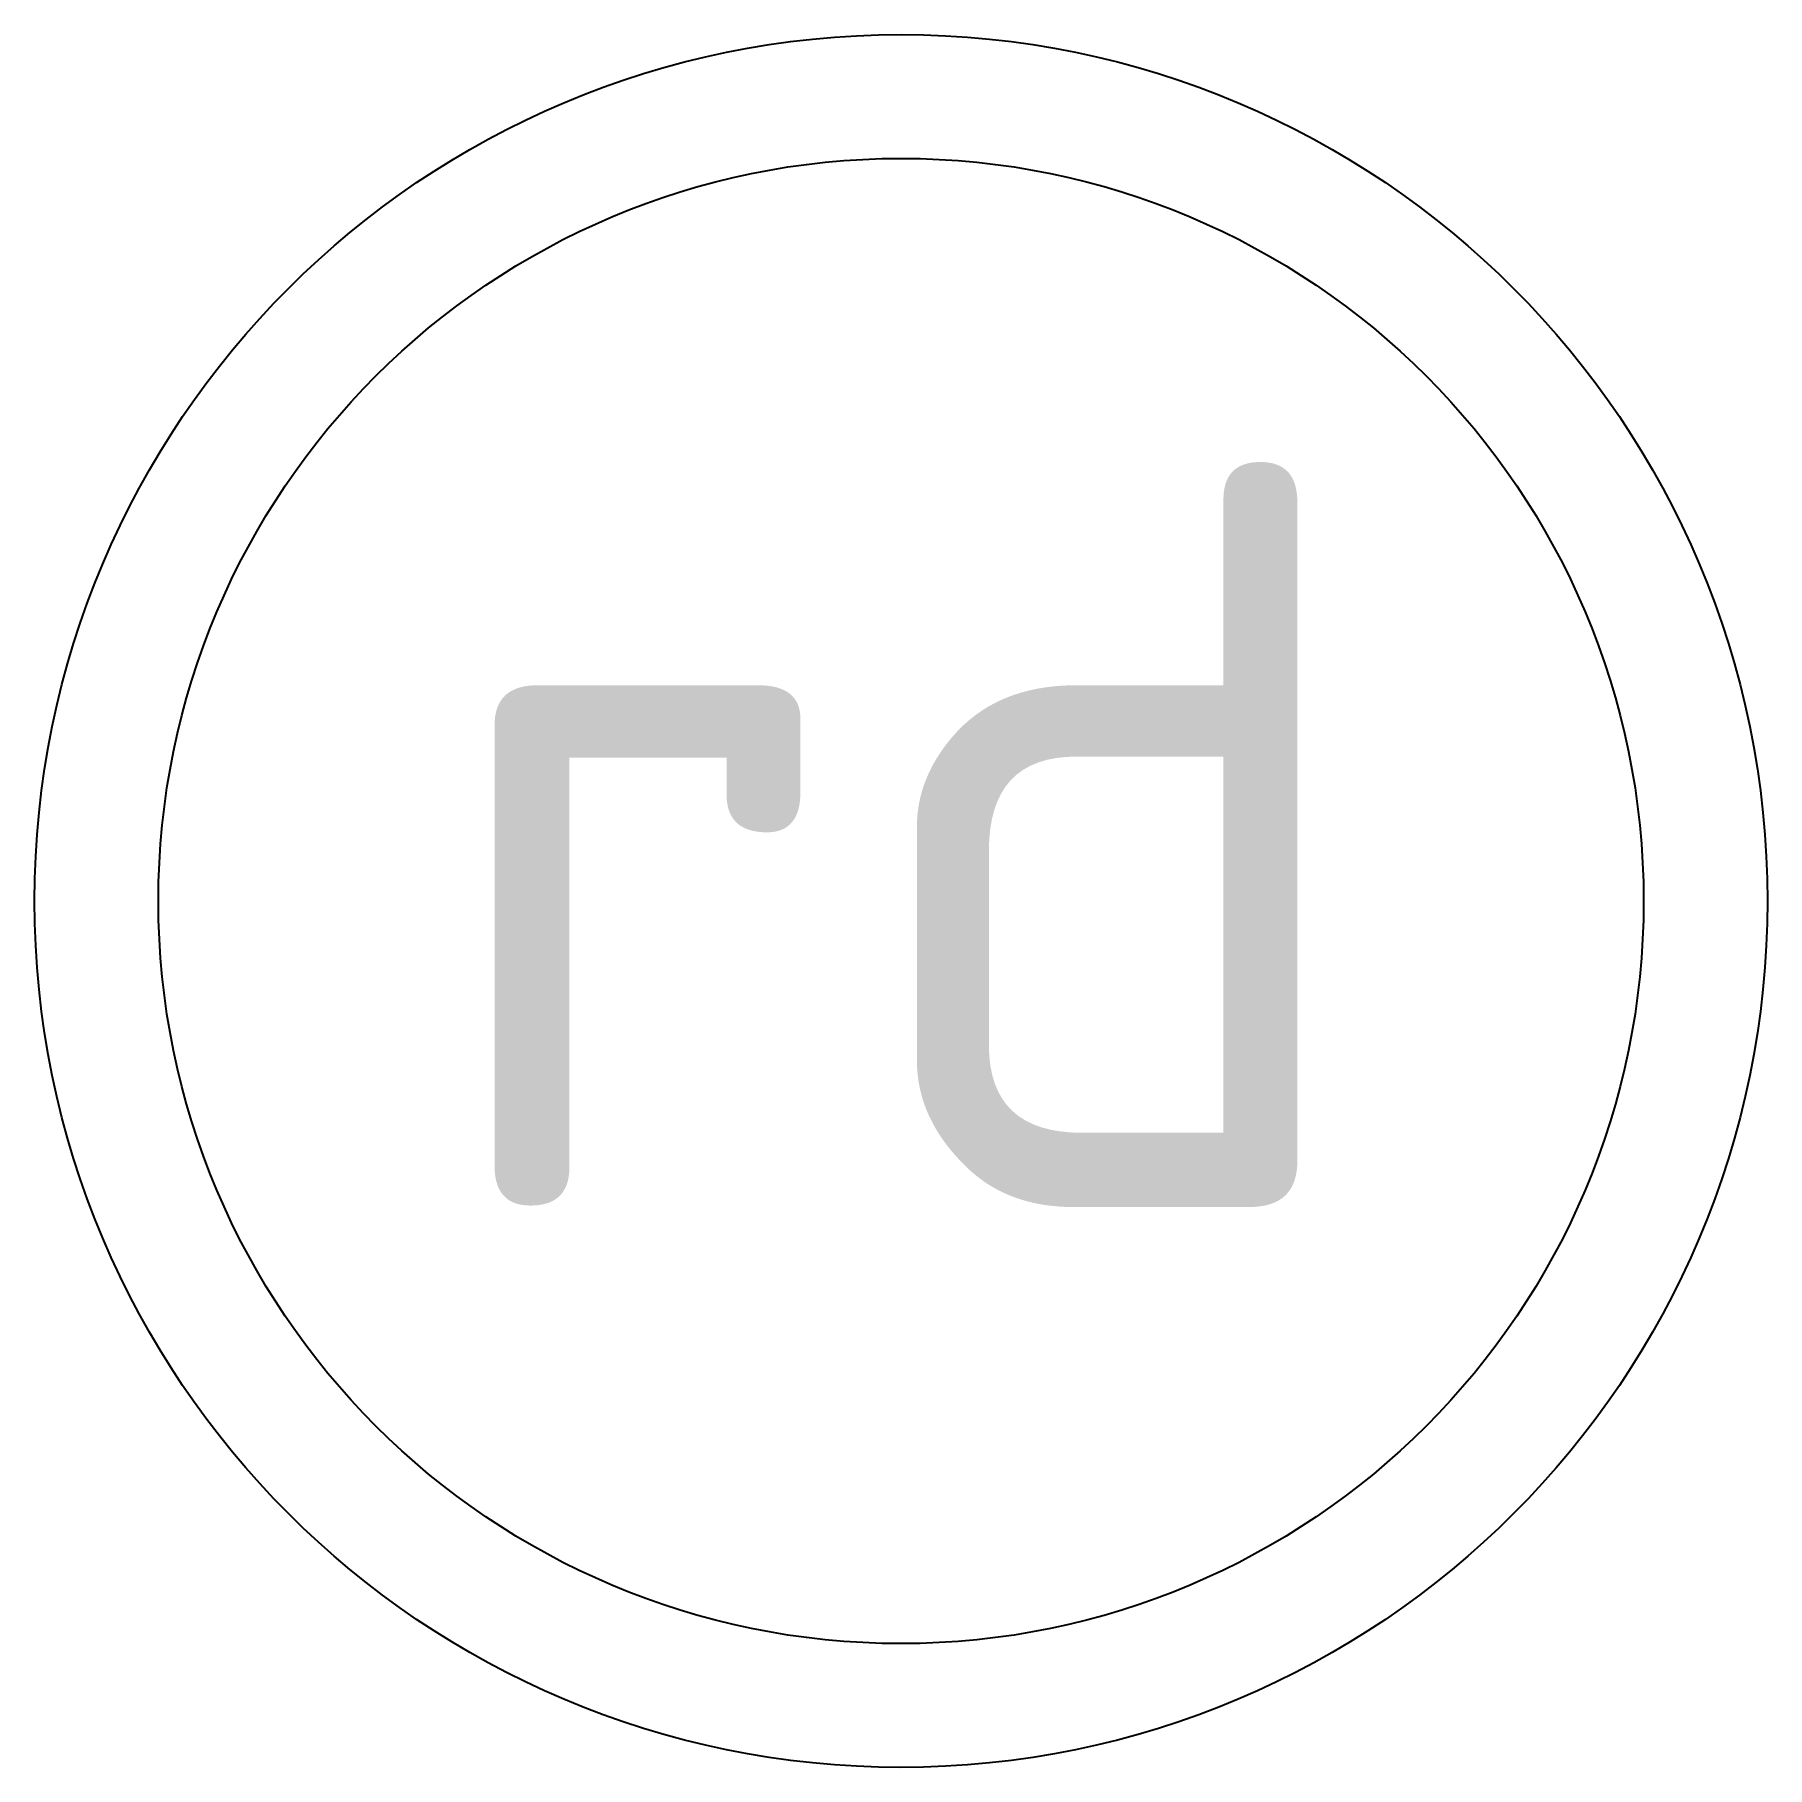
# Model space of a CAD drawing. Extents: x -0.88 to 0.88, y -0.88 to 0.88.
import ezdxf
from ezdxf.enums import TextEntityAlignment as Align

# ---------------------------------------------------------------- set-up
doc = ezdxf.new("R2010")
doc.units = 0
doc.styles.add('NLCS-ISO', font='NLCS-ISO.ttf')

msp = doc.modelspace()

# ---------------------------------------------------------------- linework, layer by layer
for radius in [0.875, 0.75]:
    msp.add_circle((0, 0), radius)

# ---------------------------------------------------------------- texts
at = {"style": 'NLCS-ISO'}
msp.add_text('rd', height=0.75, dxfattribs=at).set_placement((0, 0.0659), align=Align.MIDDLE_CENTER)

doc.saveas('drawing.dxf')
